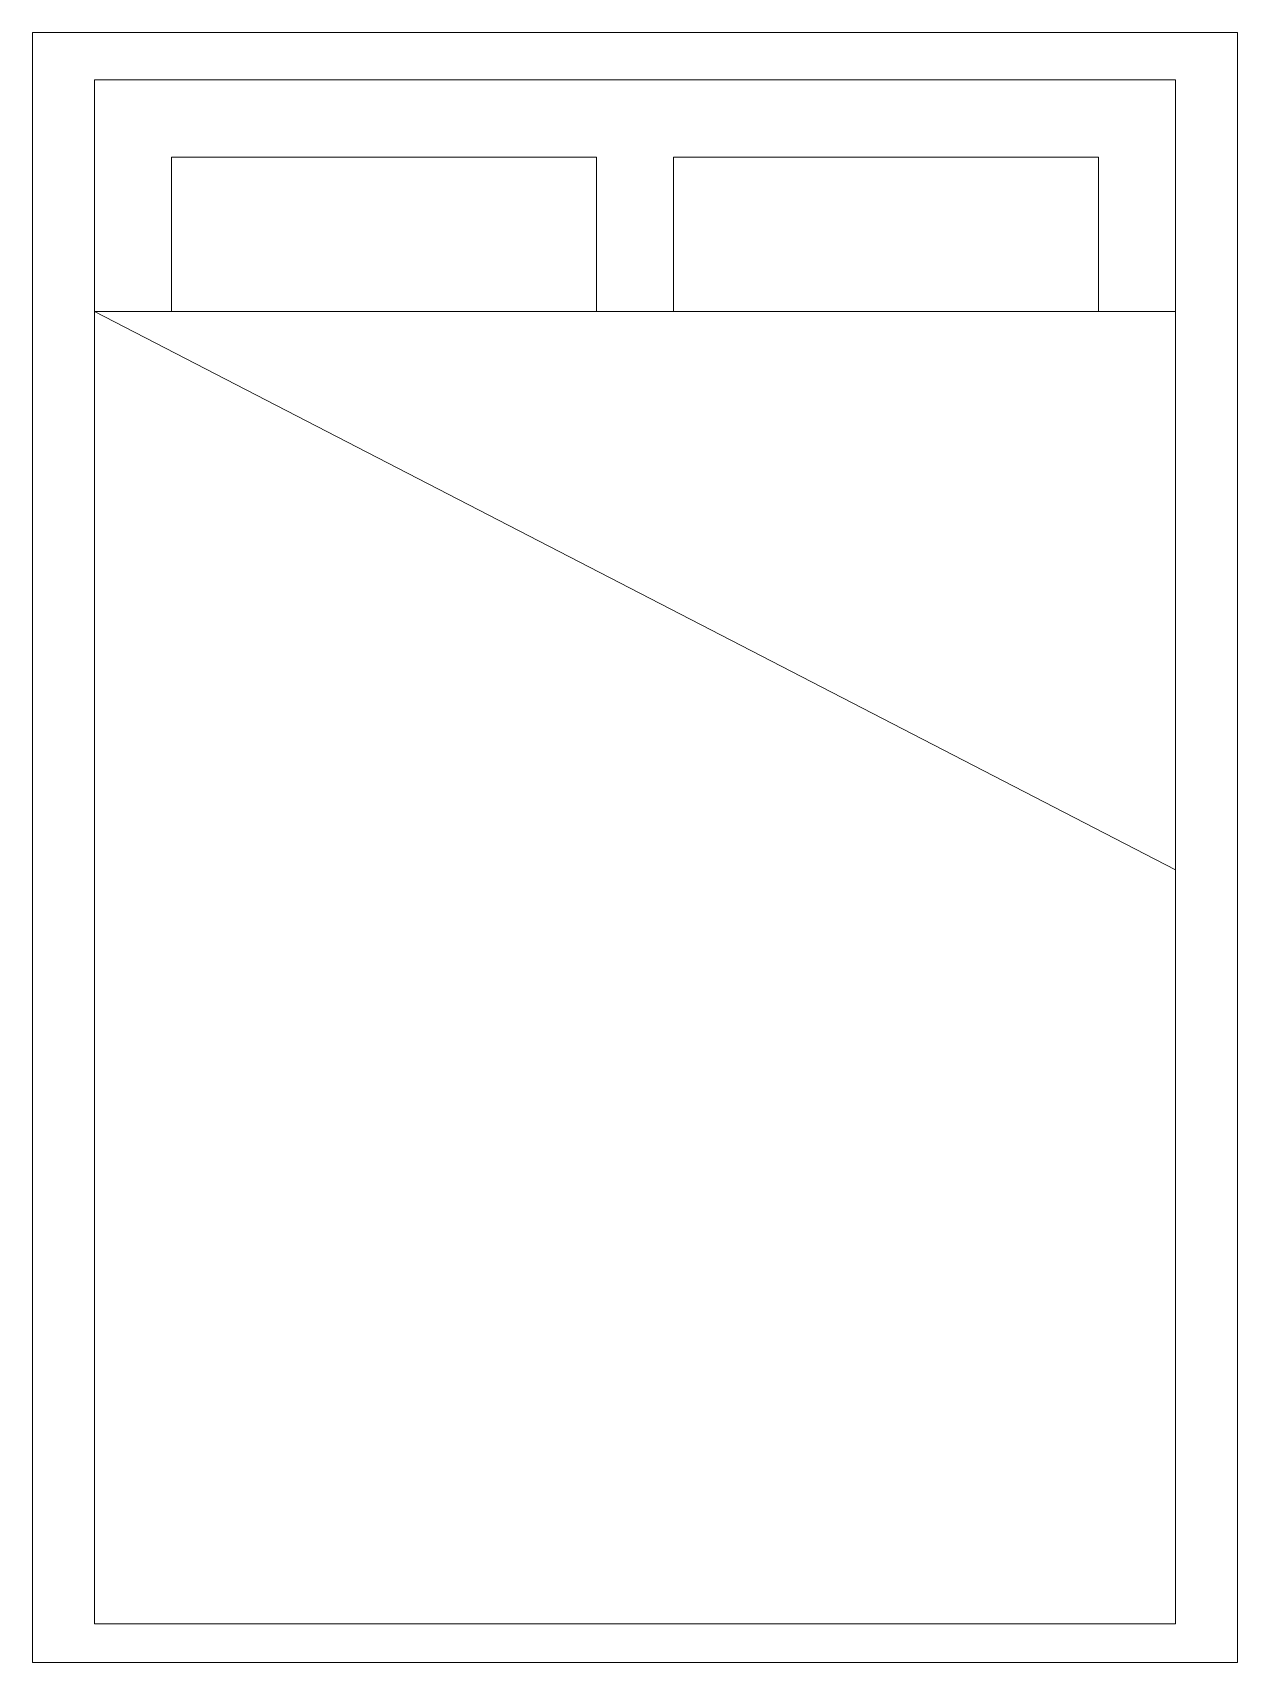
# Model space of a CAD drawing. Header units: inches. Extents: x 213 to 1676, y 188 to 1065.
# Drawn here: x 699.7 to 855.7, y 827 to 1038.1 of the extents above; entities that cross this region are included whole.
import ezdxf

# ---------------------------------------------------------------- set-up
doc = ezdxf.new("R2010")
doc.units = ezdxf.units.IN
doc.header["$MEASUREMENT"] = 0
doc.layers.add('A-FURN', color=8, linetype='Continuous', lineweight=15)

msp = doc.modelspace()

# ---------------------------------------------------------------- linework, layer by layer
at = {"layer": 'A-FURN'}
for p, q in [((699.67, 827.02), (699.67, 1038.13)), ((699.67, 1038.13), (855.67, 1038.13)), ((855.67, 827.02), (855.67, 1038.13)), ((707.67, 1032.02), (707.67, 832.02)), ((847.67, 1032.02), (707.67, 1032.02)), ((847.67, 832.02), (847.67, 1032.02)), ((717.67, 1002.01), (717.67, 1022.01)), ((717.67, 1022.01), (772.67, 1022.01)), ((772.67, 1022.01), (772.67, 1002.01)), ((837.67, 1022.01), (782.67, 1022.01)), ((782.67, 1022.01), (782.67, 1002.01)), ((837.67, 1002.01), (837.67, 1022.01)), ((707.67, 1002.01), (847.67, 1002.01)), ((707.67, 1002.01), (847.67, 929.67)), ((707.67, 832.02), (847.67, 832.02)), ((855.67, 827.02), (699.67, 827.02))]:
    msp.add_line(p, q, dxfattribs=at)

doc.saveas('drawing.dxf')
